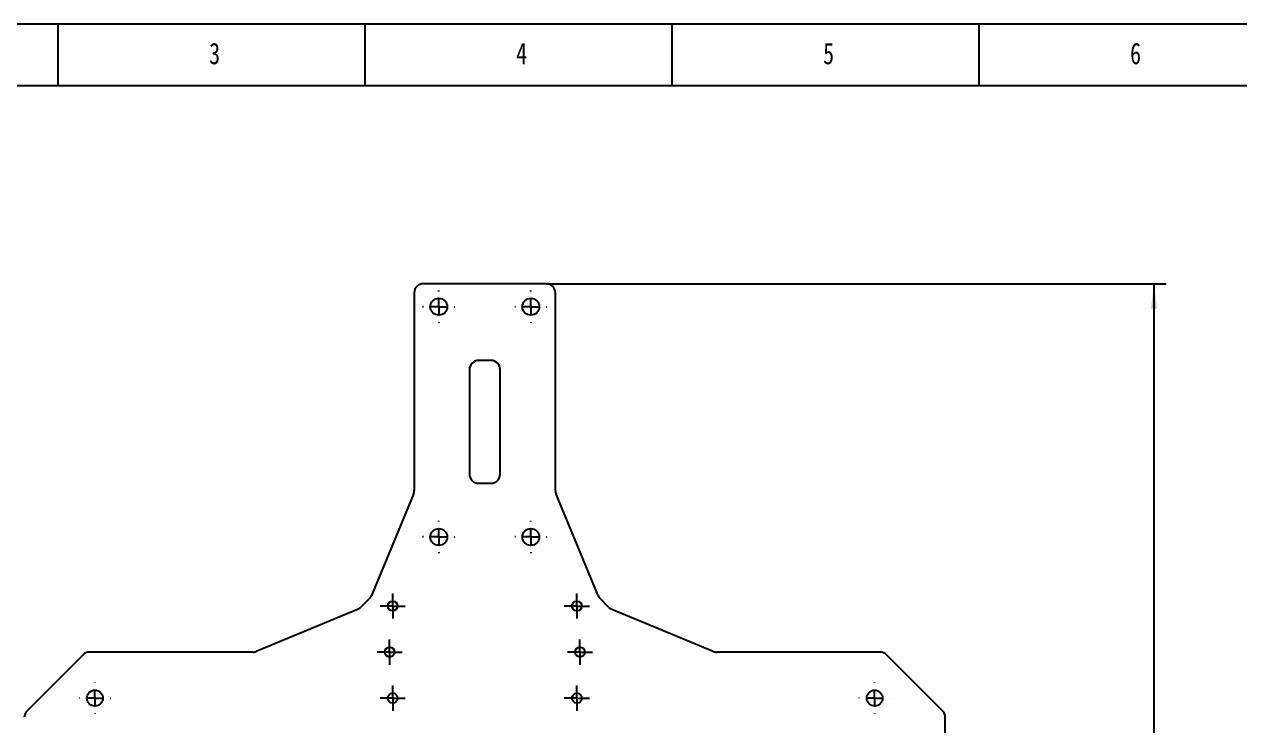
# Model space of a CAD drawing. Header units: millimetres. Extents: x 0 to 594, y 0 to 420.
# Drawn here: x 99 to 297, y 305.8 to 420 of the extents above; entities that cross this region are included whole.
import ezdxf

# ---------------------------------------------------------------- set-up
doc = ezdxf.new("R2010")
doc.units = ezdxf.units.MM
doc.layers.add('10', color=7, linetype='Continuous')
doc.layers.add('5', color=7, linetype='Continuous')
doc.styles.add('SLDTEXTSTYLE2', font='HYSWLONGFANGSONG.TTF')
doc.dimstyles.new('SLDDIMSTYLE0', dxfattribs={"dimtxt": 3.5, "dimasz": 4.08, "dimexe": 0, "dimexo": 0.0625, "dimgap": 0.875, "dimtad": 2, "dimlfac": 2, "dimrnd": 1e-09, "dimzin": 12, "dimdsep": 46, "dimtxsty": 'SLDTEXTSTYLE2', "dimsah": 1, "dimcen": 0.09, "dimadec": 0, "dimazin": 3, "dimtfac": 1, "dimtofl": 0, "dimtmove": 0, "dimatfit": 3, "dimfxl": 0, "dimfrac": 2, "dimtolj": 1, "dimtzin": 12, "dimarcsym": 0})

# ---------------------------------------------------------------- blocks, each defined once
blk = doc.blocks.new('_D_1')
at = {"layer": '10'}
for p, q in [((184.05, 377.76), (285.05, 377.76)), ((283.05, 82.76), (283.05, 377.76)), ((184.05, 82.76), (285.05, 82.76))]:
    blk.add_line(p, q, dxfattribs=at)
for points in [[(283.05, 377.76), (282.54, 373.68), (283.55, 373.68)], [(283.05, 82.76), (283.55, 86.84), (282.54, 86.84)]]:
    blk.add_solid(points, dxfattribs=at)
at = {"layer": '10', "insert": (278.54, 224.03), "char_height": 3.5, "attachment_point": 1, "rotation": 90, "style": 'SLDTEXTSTYLE2'}
blk.add_mtext('590', dxfattribs=at)
blk = doc.blocks.new('SW_CENTERMARKSYMBOL_0')
at = {"layer": '10', "color": 0}
for p, q in [((0, 2.5), (0, 2.625)), ((-2.5, 0), (-2.625, 0)), ((0, 0), (-1.25, 0)), ((0, 0), (0, 1.25)), ((0, 0), (0, -1.25)), ((0, 0), (1.25, 0)), ((2.5, 0), (2.625, 0)), ((0, -2.5), (0, -2.625))]:
    blk.add_line(p, q, dxfattribs=at)
blk = doc.blocks.new('SW_CENTERMARKSYMBOL_1')
at = {"layer": '10', "color": 0}
for p, q in [((0, 2.5), (0, 2.625)), ((-2.5, 0), (-2.625, 0)), ((0, 0), (-1.25, 0)), ((0, 0), (0, 1.25)), ((0, 0), (0, -1.25)), ((0, 0), (1.25, 0)), ((2.5, 0), (2.625, 0)), ((0, -2.5), (0, -2.625))]:
    blk.add_line(p, q, dxfattribs=at)
blk = doc.blocks.new('SW_CENTERMARKSYMBOL_2')
at = {"layer": '10', "color": 0}
for p, q in [((0, 2.5), (0, 2.625)), ((-2.5, 0), (-2.625, 0)), ((0, 0), (-1.25, 0)), ((0, 0), (0, 1.25)), ((0, 0), (0, -1.25)), ((0, 0), (1.25, 0)), ((2.5, 0), (2.625, 0)), ((0, -2.5), (0, -2.625))]:
    blk.add_line(p, q, dxfattribs=at)
blk = doc.blocks.new('SW_CENTERMARKSYMBOL_3')
at = {"layer": '10', "color": 0}
for p, q in [((0, 2.5), (0, 2.625)), ((-2.5, 0), (-2.625, 0)), ((0, 0), (-1.25, 0)), ((0, 0), (0, 1.25)), ((0, 0), (0, -1.25)), ((0, 0), (1.25, 0)), ((2.5, 0), (2.625, 0)), ((0, -2.5), (0, -2.625))]:
    blk.add_line(p, q, dxfattribs=at)
blk = doc.blocks.new('SW_CENTERMARKSYMBOL_10')
at = {"layer": '10', "color": 0}
for p, q in [((0, 2.5), (0, 2.55)), ((-2.5, 0), (-2.55, 0)), ((0, 0), (-1.25, 0)), ((0, 0), (0, 1.25)), ((0, 0), (0, -1.25)), ((0, 0), (1.25, 0)), ((2.5, 0), (2.55, 0)), ((0, -2.5), (0, -2.55))]:
    blk.add_line(p, q, dxfattribs=at)
blk = doc.blocks.new('SW_CENTERMARKSYMBOL_11')
at = {"layer": '10', "color": 0}
for p, q in [((0, 2.5), (0, 2.55)), ((-2.5, 0), (-2.55, 0)), ((0, 0), (-1.25, 0)), ((0, 0), (0, 1.25)), ((0, 0), (0, -1.25)), ((0, 0), (1.25, 0)), ((2.5, 0), (2.55, 0)), ((0, -2.5), (0, -2.55))]:
    blk.add_line(p, q, dxfattribs=at)
blk = doc.blocks.new('SW_CENTERMARKSYMBOL_13')
at = {"layer": '10', "color": 0}
for p, q in [((0, 1.25), (0, 2.05)), ((-1.25, 0), (-2.05, 0)), ((0, 0), (-1.25, 0)), ((0, 0), (0, 1.25)), ((0, 0), (0, -1.25)), ((0, 0), (1.25, 0)), ((1.25, 0), (2.05, 0)), ((0, -1.25), (0, -2.05))]:
    blk.add_line(p, q, dxfattribs=at)
blk = doc.blocks.new('SW_CENTERMARKSYMBOL_15')
at = {"layer": '10', "color": 0}
for p, q in [((0, 1.25), (0, 2.05)), ((-1.25, 0), (-2.05, 0)), ((0, 0), (-1.25, 0)), ((0, 0), (0, 1.25)), ((0, 0), (0, -1.25)), ((0, 0), (1.25, 0)), ((1.25, 0), (2.05, 0)), ((0, -1.25), (0, -2.05))]:
    blk.add_line(p, q, dxfattribs=at)
blk = doc.blocks.new('SW_CENTERMARKSYMBOL_18')
at = {"layer": '10', "color": 0}
for p, q in [((0, 1.25), (0, 2.05)), ((-1.25, 0), (-2.05, 0)), ((0, 0), (-1.25, 0)), ((0, 0), (0, 1.25)), ((0, 0), (0, -1.25)), ((0, 0), (1.25, 0)), ((1.25, 0), (2.05, 0)), ((0, -1.25), (0, -2.05))]:
    blk.add_line(p, q, dxfattribs=at)
blk = doc.blocks.new('SW_CENTERMARKSYMBOL_19')
at = {"layer": '10', "color": 0}
for p, q in [((0, 1.25), (0, 2.05)), ((-1.25, 0), (-2.05, 0)), ((0, 0), (-1.25, 0)), ((0, 0), (0, 1.25)), ((0, 0), (0, -1.25)), ((0, 0), (1.25, 0)), ((1.25, 0), (2.05, 0)), ((0, -1.25), (0, -2.05))]:
    blk.add_line(p, q, dxfattribs=at)
blk = doc.blocks.new('SW_CENTERMARKSYMBOL_20')
at = {"layer": '10', "color": 0}
for p, q in [((0, 1.25), (0, 2.05)), ((-1.25, 0), (-2.05, 0)), ((0, 0), (-1.25, 0)), ((0, 0), (0, 1.25)), ((0, 0), (0, -1.25)), ((0, 0), (1.25, 0)), ((1.25, 0), (2.05, 0)), ((0, -1.25), (0, -2.05))]:
    blk.add_line(p, q, dxfattribs=at)
blk = doc.blocks.new('SW_CENTERMARKSYMBOL_21')
at = {"layer": '10', "color": 0}
for p, q in [((0, 1.25), (0, 2.05)), ((-1.25, 0), (-2.05, 0)), ((0, 0), (-1.25, 0)), ((0, 0), (0, 1.25)), ((0, 0), (0, -1.25)), ((0, 0), (1.25, 0)), ((1.25, 0), (2.05, 0)), ((0, -1.25), (0, -2.05))]:
    blk.add_line(p, q, dxfattribs=at)

msp = doc.modelspace()

# ---------------------------------------------------------------- linework, layer by layer
at = {"color": 7, "linetype": 'Continuous', "lineweight": 25}
for p, q in [((162.5469, 376.2561), (162.5469, 344.0545)), ((184.0469, 377.7561), (164.0469, 377.7561)), ((185.5469, 344.0545), (185.5469, 376.2561)), ((175.0469, 365.2561), (173.0469, 365.2561)), ((171.5469, 363.7561), (171.5469, 346.7561)), ((176.5469, 346.7561), (176.5469, 363.7561)), ((173.0469, 345.2561), (175.0469, 345.2561)), ((162.4327, 343.4805), (155.59, 326.9607)), ((192.5038, 326.9607), (185.6611, 343.4805)), ((153.3423, 324.713), (136.8226, 317.8703)), ((155.2649, 326.4741), (153.829, 325.0382)), ((194.2649, 325.0382), (192.829, 326.4741)), ((211.2713, 317.8703), (194.7515, 324.713)), ((108.6076, 317.3168), (99.4863, 308.1955)), ((136.2485, 317.7561), (109.6682, 317.7561)), ((238.4256, 317.7561), (211.8453, 317.7561)), ((248.6076, 308.1955), (239.4863, 317.3168)), ((249.0469, 153.3775), (249.0469, 307.1348))]:
    msp.add_line(p, q, dxfattribs=at)
for centre, radius in [((166.5469, 374.0061), 1.375), ((181.5469, 374.0061), 1.375), ((166.5469, 336.5061), 1.375), ((181.5469, 336.5061), 1.375), ((159.0469, 325.2561), 0.8), ((189.0469, 325.2561), 0.8), ((158.5469, 317.7561), 0.8), ((189.5469, 317.7561), 0.8), ((110.5469, 310.2561), 1.3), ((159.0469, 310.2561), 0.8), ((189.0469, 310.2561), 0.8), ((237.5469, 310.2561), 1.3)]:
    msp.add_circle(centre, radius, dxfattribs=at)
for centre, start, end in [((164.0469, 376.2561), 90, 180), ((184.0469, 376.2561), 0, 90), ((173.0469, 363.7561), 90, 180), ((175.0469, 363.7561), 0, 90), ((173.0469, 346.7561), 180, 270), ((175.0469, 346.7561), 270, 0), ((161.0469, 344.0545), 337.5, 0), ((187.0469, 344.0545), 180, 202.5), ((154.2042, 327.5348), 315, 337.5), ((193.8896, 327.5348), 202.5, 225), ((152.7683, 326.0988), 292.5, 315), ((195.3255, 326.0988), 225, 247.5), ((109.6682, 316.2561), 90, 135), ((136.2485, 319.2561), 270, 292.5), ((211.8453, 319.2561), 247.5, 270), ((238.4256, 316.2561), 45, 90), ((100.5469, 307.1348), 135, 180), ((247.5469, 307.1348), 0, 45)]:
    msp.add_arc(centre, 1.5, start, end, dxfattribs=at)
at = {"layer": '5', "color": 7}
msp.add_line((594.0053, 420), (0, 420), dxfattribs=at)
at = {"layer": '5'}
for p, q in [((104.5, 420), (104.5, 410)), ((154.5, 420), (154.5, 410)), ((204.5, 420), (204.5, 410)), ((254.5, 420), (254.5, 410))]:
    msp.add_line(p, q, dxfattribs=at)
at = {"layer": '5', "color": 7, "lineweight": 25}
msp.add_line((584.0053, 410), (25, 410), dxfattribs=at)

# ---------------------------------------------------------------- block references
at = {"layer": '10'}
for name, p in [('SW_CENTERMARKSYMBOL_1', (166.5469, 374.0061)), ('SW_CENTERMARKSYMBOL_2', (181.5469, 374.0061)), ('SW_CENTERMARKSYMBOL_3', (166.5469, 336.5061)), ('SW_CENTERMARKSYMBOL_0', (181.5469, 336.5061)), ('SW_CENTERMARKSYMBOL_21', (159.0469, 325.2561)), ('SW_CENTERMARKSYMBOL_18', (189.0469, 325.2561)), ('SW_CENTERMARKSYMBOL_13', (158.5469, 317.7561)), ('SW_CENTERMARKSYMBOL_15', (189.5469, 317.7561)), ('SW_CENTERMARKSYMBOL_10', (110.5469, 310.2561)), ('SW_CENTERMARKSYMBOL_11', (237.5469, 310.2561)), ('SW_CENTERMARKSYMBOL_19', (159.0469, 310.2561)), ('SW_CENTERMARKSYMBOL_20', (189.0469, 310.2561))]:
    msp.add_blockref(name, p, dxfattribs=at)

# ---------------------------------------------------------------- texts
at = {"layer": '10', "char_height": 3.5, "attachment_point": 2, "style": 'SLDTEXTSTYLE2'}
for s, insert in [('3', (130.0444, 416.9973)), ('4', (180.0444, 416.9973)), ('5', (230.0444, 416.9973)), ('6', (280.0469, 416.9973))]:
    msp.add_mtext(s, dxfattribs=dict(at, insert=insert))

# ---------------------------------------------------------------- dimensions: what is measured, and where the dimension line sits
at = {"layer": '10'}
dim = msp.add_linear_dim(base=(283.0469, 377.7561), p1=(184.0469, 82.7561), p2=(184.0469, 377.7561), angle=90, dimstyle='SLDDIMSTYLE0', dxfattribs=at)
dim.commit()
dim.dimension.update_dxf_attribs({"geometry": '_D_1', "text_midpoint": (283.0469, 226.3293), "dimtype": 160})

doc.saveas('drawing.dxf')
